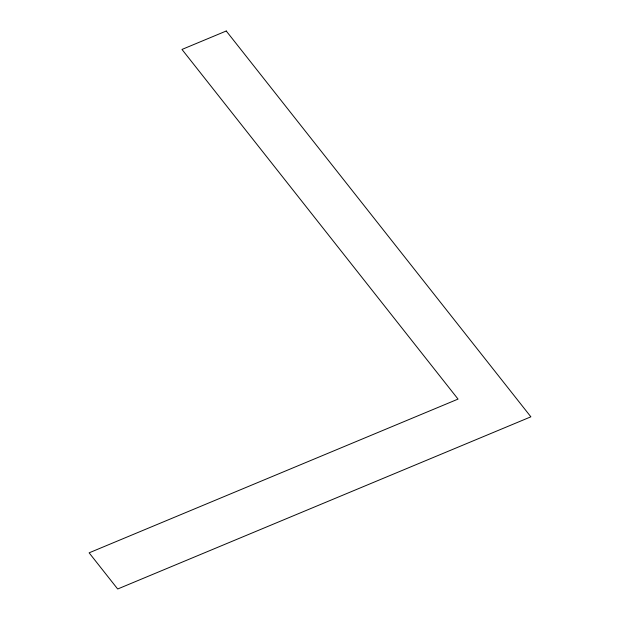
<?xml version="1.0" encoding="UTF-8"?>
<svg xmlns="http://www.w3.org/2000/svg" width="620" height="620" viewBox="0 0 620 620"><rect width="100%" height="100%" fill="white"/><g stroke="black" fill="none" stroke-linecap="round" stroke-linejoin="round"><path stroke-width="0.93" d="M226.254 31L181.986 49.445L458.048 399.094L89.125 552.831L117.684 589L530.875 416.818L226.254 31"/></g></svg>
